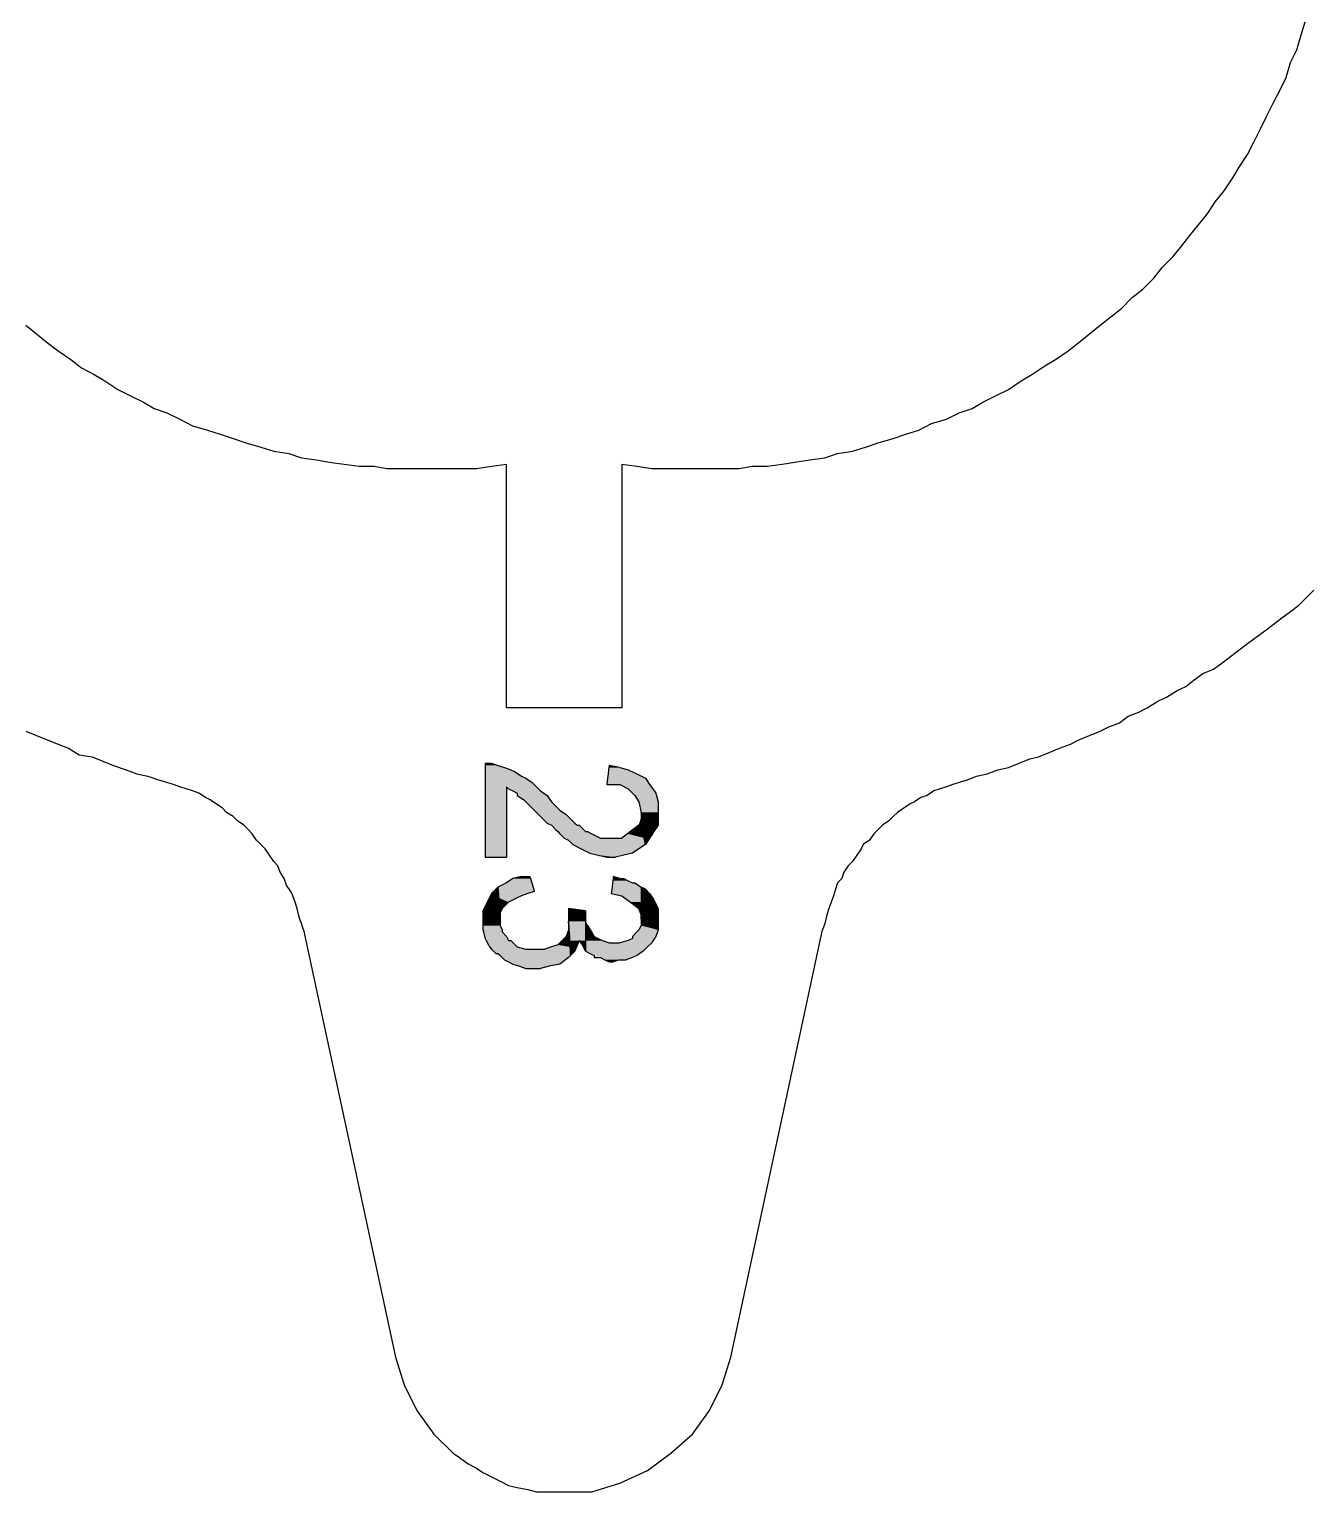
# Model space of a CAD drawing. Extents: x -1063 to 1100, y -467 to 441.
# Drawn here: x -145.1 to -45.4, y -314 to -199.9 of the extents above; entities that cross this region are included whole.
import ezdxf

# ---------------------------------------------------------------- set-up
doc = ezdxf.new("R2010")
doc.units = 0
doc.layers.add('H', color=7, linetype='CONTINUOUS')
doc.layers.add('P', color=250, linetype='CONTINUOUS')

# ---------------------------------------------------------------- blocks, each defined once
blk = doc.blocks.new('*U81')
at = {"layer": 'H', "color": 0, "linetype": 'CONTINUOUS'}
for p, q in [((-109.5, -257.17), (-109, -257.17)), ((-109.5, -257.17), (-109.5, -257.33)), ((-109.5, -257.33), (-109.5, -257.5)), ((-109.5, -257.5), (-109.5, -257.67)), ((-109.5, -257.67), (-109.5, -257.83)), ((-109.5, -257.83), (-109.5, -258.17)), ((-109, -257.17), (-108.5, -257.33)), ((-108.5, -257.33), (-108, -257.5)), ((-108, -257.5), (-107.5, -257.67)), ((-107.5, -257.67), (-107.17, -257.83)), ((-107.17, -257.83), (-106.67, -258.17)), ((-109.5, -258.17), (-109.5, -258.33)), ((-109.5, -258.33), (-109.5, -258.67)), ((-109.5, -258.67), (-109.5, -259)), ((-109.5, -259), (-109.5, -259.17)), ((-107.83, -259), (-107.83, -259.17)), ((-107.83, -259), (-107.67, -259.17)), ((-106.67, -258.17), (-106.33, -258.33)), ((-106.33, -258.33), (-105.83, -258.67)), ((-105.83, -258.67), (-105.5, -259)), ((-105.5, -259), (-105.33, -259.17)), ((-109.5, -259.17), (-109.5, -259.33)), ((-109.5, -259.33), (-109.5, -259.5)), ((-109.5, -259.5), (-109.5, -259.67)), ((-109.5, -259.67), (-109.5, -260)), ((-109.5, -260), (-109.5, -260.17)), ((-107.83, -259.17), (-107.83, -259.33)), ((-107.83, -259.33), (-107.83, -259.5)), ((-107.83, -259.5), (-107.83, -259.67)), ((-107.83, -259.67), (-107.83, -260)), ((-107.83, -260), (-107.83, -260.17)), ((-107.67, -259.17), (-107.33, -259.33)), ((-107.33, -259.33), (-107, -259.5)), ((-107, -259.5), (-107, -259.67)), ((-107, -259.67), (-106.5, -260)), ((-106.5, -260), (-106.33, -260.17)), ((-105.33, -259.17), (-105.17, -259.33)), ((-105.17, -259.33), (-104.92, -259.5)), ((-104.92, -259.5), (-104.67, -259.67)), ((-104.67, -259.67), (-104.44, -260)), ((-104.44, -260), (-104.33, -260.17)), ((-109.5, -260.17), (-109.5, -260.5)), ((-109.5, -260.5), (-109.5, -260.83)), ((-109.5, -260.83), (-109.5, -261)), ((-109.5, -261), (-109.5, -261.17)), ((-109.5, -261.17), (-109.5, -261.5)), ((-107.83, -260.17), (-107.83, -260.5)), ((-107.83, -260.5), (-107.83, -260.83)), ((-107.83, -260.83), (-107.83, -261)), ((-107.83, -261), (-107.83, -261.17)), ((-107.83, -261.17), (-107.83, -261.5)), ((-106.33, -260.17), (-106, -260.5)), ((-106, -260.5), (-105.67, -260.83)), ((-105.67, -260.83), (-105.5, -261)), ((-105.5, -261), (-105.33, -261.17)), ((-105.33, -261.17), (-105, -261.5)), ((-104.33, -260.17), (-104, -260.5)), ((-104, -260.5), (-103.67, -260.83)), ((-103.67, -260.83), (-103.42, -261)), ((-103.42, -261), (-103.17, -261.17)), ((-103.17, -261.17), (-102.83, -261.5)), ((-97.33, -261), (-97.33, -261.17)), ((-97.31, -261.17), (-97.33, -261)), ((-97.33, -261.17), (-97.33, -261.5)), ((-97.31, -261.17), (-97.27, -261.5)), ((-109.5, -261.5), (-109.5, -261.83)), ((-109.5, -261.83), (-109.5, -262)), ((-109.5, -262), (-109.5, -262.33)), ((-109.5, -262.33), (-109.5, -262.5)), ((-107.83, -261.5), (-107.83, -261.83)), ((-107.83, -261.83), (-107.83, -262)), ((-107.83, -262), (-107.83, -262.33)), ((-107.83, -262.33), (-107.83, -262.5)), ((-105, -261.5), (-104.67, -261.83)), ((-104.67, -261.83), (-104.33, -262)), ((-104.33, -262), (-104, -262.33)), ((-104, -262.33), (-103.83, -262.5)), ((-102.83, -261.5), (-102.5, -261.83)), ((-102.5, -261.83), (-102.33, -262)), ((-102.33, -262), (-102.17, -262)), ((-102.17, -262), (-101.83, -262.33)), ((-101.83, -262.33), (-101.67, -262.5)), ((-97.94, -262.33), (-98.17, -262.5)), ((-97.5, -262), (-97.94, -262.33)), ((-97.44, -261.83), (-97.5, -262)), ((-97.33, -261.5), (-97.44, -261.83)), ((-97.27, -261.5), (-97.22, -261.83)), ((-97.22, -261.83), (-97.2, -262)), ((-97.2, -262), (-97.16, -262.33)), ((-97.16, -262.33), (-97.13, -262.5)), ((-109.5, -262.5), (-109.5, -262.67)), ((-109.5, -262.67), (-109.5, -263)), ((-109.5, -263), (-109.5, -263.17)), ((-109.5, -263.17), (-109.5, -263.5)), ((-109.5, -263.5), (-109.5, -263.83)), ((-107.83, -262.5), (-107.83, -262.67)), ((-107.83, -262.67), (-107.83, -263)), ((-107.83, -263), (-107.83, -263.17)), ((-107.83, -263.17), (-107.83, -263.5)), ((-107.83, -263.5), (-107.83, -263.83)), ((-103.83, -262.5), (-103.67, -262.67)), ((-103.67, -262.67), (-103.33, -263)), ((-103.33, -263), (-103, -263.17)), ((-103, -263.17), (-102.67, -263.5)), ((-102.67, -263.5), (-102, -263.83)), ((-101.67, -262.5), (-101.5, -262.5)), ((-101.5, -262.5), (-101.17, -262.67)), ((-101.17, -262.67), (-100.5, -263)), ((-100.5, -263), (-100.17, -263)), ((-100.17, -263), (-99.83, -263)), ((-99.83, -263), (-99.33, -263)), ((-99.33, -263), (-98.83, -263)), ((-98.39, -262.67), (-98.83, -263)), ((-98.17, -262.5), (-98.39, -262.67)), ((-97, -263.5), (-97.5, -263.83)), ((-97.13, -262.5), (-97.11, -262.67)), ((-97.11, -262.67), (-97.07, -263)), ((-97.07, -263), (-97.04, -263.17)), ((-97.04, -263.17), (-97, -263.5)), ((-109.5, -263.83), (-109.5, -264.17)), ((-109.5, -264.17), (-109.5, -264.33)), ((-109.5, -264.33), (-109.5, -264.5)), ((-109.5, -264.5), (-107.83, -264.5)), ((-107.83, -263.83), (-107.83, -264.17)), ((-107.83, -264.17), (-107.83, -264.33)), ((-107.83, -264.33), (-107.83, -264.5)), ((-102, -263.83), (-101.33, -264.17)), ((-101.33, -264.17), (-100.67, -264.33)), ((-100.67, -264.33), (-100, -264.5)), ((-100, -264.5), (-99.33, -264.5)), ((-98.67, -264.33), (-99.33, -264.5)), ((-98, -264.17), (-98.67, -264.33)), ((-97.5, -263.83), (-98, -264.17))]:
    blk.add_line(p, q, dxfattribs=at)
for points in [[(-109.5, -257.17), (-109.5, -257.17), (-109, -257.17)], [(-109.5, -257.17), (-109.5, -257.33), (-108.5, -257.33)], [(-109.5, -257.33), (-109.5, -257.5), (-108, -257.5)], [(-109.5, -257.5), (-109.5, -257.67), (-107.5, -257.67)], [(-109.5, -257.67), (-109.5, -257.83), (-107.17, -257.83)], [(-109.5, -257.83), (-109.5, -258.17), (-106.67, -258.17)], [(-109.5, -258.17), (-109.5, -258.33), (-106.33, -258.33)], [(-109.5, -258.33), (-109.5, -258.67), (-105.83, -258.67)], [(-109.5, -258.67), (-109.5, -259), (-105.5, -259)], [(-109.5, -259), (-109.5, -259.17), (-107.83, -259.17)], [(-107.83, -259), (-107.67, -259.17), (-105.33, -259.17)], [(-109.5, -259.17), (-109.5, -259.33), (-107.83, -259.33)], [(-109.5, -259.33), (-109.5, -259.5), (-107.83, -259.5)], [(-109.5, -259.5), (-109.5, -259.67), (-107.83, -259.67)], [(-109.5, -259.67), (-109.5, -260), (-107.83, -260)], [(-109.5, -260), (-109.5, -260.17), (-107.83, -260.17)], [(-107.67, -259.17), (-107.33, -259.33), (-105.17, -259.33)], [(-107.33, -259.33), (-107, -259.5), (-104.92, -259.5)], [(-107, -259.5), (-107, -259.67), (-104.67, -259.67)], [(-107, -259.67), (-106.5, -260), (-104.44, -260)], [(-106.5, -260), (-106.33, -260.17), (-104.33, -260.17)], [(-109.5, -260.17), (-109.5, -260.5), (-107.83, -260.5)], [(-109.5, -260.5), (-109.5, -260.83), (-107.83, -260.83)], [(-109.5, -260.83), (-109.5, -261), (-107.83, -261)], [(-109.5, -261), (-109.5, -261.17), (-107.83, -261.17)], [(-109.5, -261.17), (-109.5, -261.5), (-107.83, -261.5)], [(-106.33, -260.17), (-106, -260.5), (-104, -260.5)], [(-106, -260.5), (-105.67, -260.83), (-103.67, -260.83)], [(-105.67, -260.83), (-105.5, -261), (-103.42, -261)], [(-105.5, -261), (-105.33, -261.17), (-103.17, -261.17)], [(-105.33, -261.17), (-105, -261.5), (-102.83, -261.5)], [(-97.33, -261), (-97.33, -261.17), (-97.31, -261.17)], [(-97.33, -261.17), (-97.33, -261.5), (-97.27, -261.5)], [(-109.5, -261.5), (-109.5, -261.83), (-107.83, -261.83)], [(-109.5, -261.83), (-109.5, -262), (-107.83, -262)], [(-109.5, -262), (-109.5, -262.33), (-107.83, -262.33)], [(-109.5, -262.33), (-109.5, -262.5), (-107.83, -262.5)], [(-105, -261.5), (-104.67, -261.83), (-102.5, -261.83)], [(-104.67, -261.83), (-104.33, -262), (-102.33, -262)], [(-104.33, -262), (-104, -262.33), (-101.83, -262.33)], [(-104, -262.33), (-103.83, -262.5), (-101.67, -262.5)], [(-102.33, -262), (-102.33, -262), (-102.17, -262)], [(-97.94, -262.33), (-98.17, -262.5), (-97.13, -262.5)], [(-97.5, -262), (-97.94, -262.33), (-97.16, -262.33)], [(-97.44, -261.83), (-97.5, -262), (-97.2, -262)], [(-97.33, -261.5), (-97.44, -261.83), (-97.22, -261.83)], [(-109.5, -262.5), (-109.5, -262.67), (-107.83, -262.67)], [(-109.5, -262.67), (-109.5, -263), (-107.83, -263)], [(-109.5, -263), (-109.5, -263.17), (-107.83, -263.17)], [(-109.5, -263.17), (-109.5, -263.5), (-107.83, -263.5)], [(-109.5, -263.5), (-109.5, -263.83), (-107.83, -263.83)], [(-103.83, -262.5), (-103.67, -262.67), (-101.17, -262.67)], [(-103.67, -262.67), (-103.33, -263), (-100.5, -263)], [(-103.33, -263), (-103, -263.17), (-97.04, -263.17)], [(-103, -263.17), (-102.67, -263.5), (-97, -263.5)], [(-102.67, -263.5), (-102, -263.83), (-97.5, -263.83)], [(-101.67, -262.5), (-101.67, -262.5), (-101.5, -262.5)], [(-100.5, -263), (-100.5, -263), (-100.17, -263)], [(-100.17, -263), (-100.17, -263), (-99.83, -263)], [(-99.83, -263), (-99.83, -263), (-99.33, -263)], [(-99.33, -263), (-99.33, -263), (-98.83, -263)], [(-98.39, -262.67), (-98.83, -263), (-97.07, -263)], [(-98.17, -262.5), (-98.39, -262.67), (-97.11, -262.67)], [(-109.5, -263.83), (-109.5, -264.17), (-107.83, -264.17)], [(-109.5, -264.17), (-109.5, -264.33), (-107.83, -264.33)], [(-109.5, -264.33), (-109.5, -264.5), (-107.83, -264.5)], [(-109.5, -264.5), (-109.5, -264.5), (-107.83, -264.5)], [(-102, -263.83), (-101.33, -264.17), (-98, -264.17)], [(-101.33, -264.17), (-100.67, -264.33), (-98.67, -264.33)], [(-100.67, -264.33), (-100, -264.5), (-99.33, -264.5)], [(-100, -264.5), (-100, -264.5), (-99.33, -264.5)]]:
    blk.add_solid(points, dxfattribs=at)
at = {"layer": 'H', "color": 0, "linetype": 'CONTINUOUS', "extrusion": (0, 0, -1)}
for points in [[(109.5, -257.17), (109, -257.17), (108.5, -257.33)], [(109.5, -257.33), (108.5, -257.33), (108, -257.5)], [(109.5, -257.5), (108, -257.5), (107.5, -257.67)], [(109.5, -257.67), (107.5, -257.67), (107.17, -257.83)], [(109.5, -257.83), (107.17, -257.83), (106.67, -258.17)], [(109.5, -258.17), (106.67, -258.17), (106.33, -258.33)], [(109.5, -258.33), (106.33, -258.33), (105.83, -258.67)], [(109.5, -258.67), (105.83, -258.67), (105.5, -259)], [(109.5, -259), (107.83, -259), (107.83, -259.17)], [(107.83, -259), (105.5, -259), (105.33, -259.17)], [(109.5, -259.17), (107.83, -259.17), (107.83, -259.33)], [(109.5, -259.33), (107.83, -259.33), (107.83, -259.5)], [(109.5, -259.5), (107.83, -259.5), (107.83, -259.67)], [(109.5, -259.67), (107.83, -259.67), (107.83, -260)], [(109.5, -260), (107.83, -260), (107.83, -260.17)], [(107.67, -259.17), (105.33, -259.17), (105.17, -259.33)], [(107.33, -259.33), (105.17, -259.33), (104.92, -259.5)], [(107, -259.5), (104.92, -259.5), (104.67, -259.67)], [(107, -259.67), (104.67, -259.67), (104.44, -260)], [(106.5, -260), (104.44, -260), (104.33, -260.17)], [(109.5, -260.17), (107.83, -260.17), (107.83, -260.5)], [(109.5, -260.5), (107.83, -260.5), (107.83, -260.83)], [(109.5, -260.83), (107.83, -260.83), (107.83, -261)], [(109.5, -261), (107.83, -261), (107.83, -261.17)], [(109.5, -261.17), (107.83, -261.17), (107.83, -261.5)], [(106.33, -260.17), (104.33, -260.17), (104, -260.5)], [(106, -260.5), (104, -260.5), (103.67, -260.83)], [(105.67, -260.83), (103.67, -260.83), (103.42, -261)], [(105.5, -261), (103.42, -261), (103.17, -261.17)], [(105.33, -261.17), (103.17, -261.17), (102.83, -261.5)], [(97.33, -261.17), (97.31, -261.17), (97.27, -261.5)], [(109.5, -261.5), (107.83, -261.5), (107.83, -261.83)], [(109.5, -261.83), (107.83, -261.83), (107.83, -262)], [(109.5, -262), (107.83, -262), (107.83, -262.33)], [(109.5, -262.33), (107.83, -262.33), (107.83, -262.5)], [(105, -261.5), (102.83, -261.5), (102.5, -261.83)], [(104.67, -261.83), (102.5, -261.83), (102.33, -262)], [(104.33, -262), (102.17, -262), (101.83, -262.33)], [(104, -262.33), (101.83, -262.33), (101.67, -262.5)], [(97.94, -262.33), (97.16, -262.33), (97.13, -262.5)], [(97.5, -262), (97.2, -262), (97.16, -262.33)], [(97.44, -261.83), (97.22, -261.83), (97.2, -262)], [(97.33, -261.5), (97.27, -261.5), (97.22, -261.83)], [(109.5, -262.5), (107.83, -262.5), (107.83, -262.67)], [(109.5, -262.67), (107.83, -262.67), (107.83, -263)], [(109.5, -263), (107.83, -263), (107.83, -263.17)], [(109.5, -263.17), (107.83, -263.17), (107.83, -263.5)], [(109.5, -263.5), (107.83, -263.5), (107.83, -263.83)], [(103.83, -262.5), (101.5, -262.5), (101.17, -262.67)], [(103.67, -262.67), (101.17, -262.67), (100.5, -263)], [(103.33, -263), (97.07, -263), (97.04, -263.17)], [(103, -263.17), (97.04, -263.17), (97, -263.5)], [(102.67, -263.5), (97, -263.5), (97.5, -263.83)], [(98.39, -262.67), (97.11, -262.67), (97.07, -263)], [(98.17, -262.5), (97.13, -262.5), (97.11, -262.67)], [(109.5, -263.83), (107.83, -263.83), (107.83, -264.17)], [(109.5, -264.17), (107.83, -264.17), (107.83, -264.33)], [(109.5, -264.33), (107.83, -264.33), (107.83, -264.5)], [(102, -263.83), (97.5, -263.83), (98, -264.17)], [(101.33, -264.17), (98, -264.17), (98.67, -264.33)], [(100.67, -264.33), (98.67, -264.33), (99.33, -264.5)]]:
    blk.add_solid(points, dxfattribs=at)
blk = doc.blocks.new('*U82')
at = {"layer": 'H', "color": 0, "linetype": 'CONTINUOUS'}
for p, q in [((-99.87, -257.67), (-99.91, -258)), ((-99.85, -257.5), (-99.87, -257.67)), ((-99.83, -257.33), (-99.85, -257.5)), ((-99, -257.5), (-99.83, -257.33)), ((-99, -257.5), (-98.33, -257.67)), ((-98.33, -257.67), (-97.67, -258)), ((-99.94, -258.33), (-100, -258.83)), ((-100, -258.83), (-99.5, -258.83)), ((-99.91, -258), (-99.94, -258.33)), ((-99.5, -258.83), (-99, -258.83)), ((-99, -258.83), (-98.33, -259.17)), ((-97.67, -258), (-97, -258.33)), ((-97, -258.33), (-96.67, -258.83)), ((-96.67, -258.83), (-96.42, -259.17)), ((-98.33, -259.17), (-98, -259.5)), ((-98, -259.5), (-97.83, -259.67)), ((-97.83, -259.67), (-97.5, -260.17)), ((-96.42, -259.17), (-96.17, -259.5)), ((-96.17, -259.5), (-96.12, -259.67)), ((-96.12, -259.67), (-96, -260.17)), ((-97.5, -260.17), (-97.33, -261)), ((-97.33, -261), (-97.25, -261.33)), ((-96, -260.17), (-96, -261)), ((-96, -261), (-96, -261.33)), ((-97.25, -261.33), (-97.17, -261.67)), ((-97.17, -261.67), (-97.17, -262)), ((-97.17, -262), (-97.17, -262.5)), ((-96, -262), (-96.33, -262.5)), ((-96, -261.33), (-96, -261.67)), ((-96, -261.67), (-96, -262)), ((-97.17, -262.5), (-97.17, -262.67)), ((-97.17, -262.67), (-97.1, -263)), ((-97, -263.5), (-97.1, -263)), ((-96.67, -263), (-97, -263.5)), ((-96.44, -262.67), (-96.67, -263)), ((-96.33, -262.5), (-96.44, -262.67))]:
    blk.add_line(p, q, dxfattribs=at)
for points in [[(-99.87, -257.67), (-99.91, -258), (-97.67, -258)], [(-99.85, -257.5), (-99.87, -257.67), (-98.33, -257.67)], [(-99.83, -257.33), (-99.85, -257.5), (-99, -257.5)], [(-99.94, -258.33), (-100, -258.83), (-96.67, -258.83)], [(-100, -258.83), (-100, -258.83), (-99.5, -258.83)], [(-99.91, -258), (-99.94, -258.33), (-97, -258.33)], [(-99.5, -258.83), (-99.5, -258.83), (-99, -258.83)], [(-99, -258.83), (-98.33, -259.17), (-96.42, -259.17)], [(-98.33, -259.17), (-98, -259.5), (-96.17, -259.5)], [(-98, -259.5), (-97.83, -259.67), (-96.12, -259.67)], [(-97.83, -259.67), (-97.5, -260.17), (-96, -260.17)], [(-97.5, -260.17), (-97.33, -261), (-96, -261)], [(-97.33, -261), (-97.25, -261.33), (-96, -261.33)], [(-97.25, -261.33), (-97.17, -261.67), (-96, -261.67)], [(-97.17, -261.67), (-97.17, -262), (-96, -262)], [(-97.17, -262), (-97.17, -262.5), (-96.33, -262.5)], [(-97.17, -262.5), (-97.17, -262.67), (-96.44, -262.67)], [(-97.17, -262.67), (-97.1, -263), (-96.67, -263)]]:
    blk.add_solid(points, dxfattribs=at)
at = {"layer": 'H', "color": 0, "linetype": 'CONTINUOUS', "extrusion": (0, 0, -1)}
for points in [[(99.87, -257.67), (98.33, -257.67), (97.67, -258)], [(99.85, -257.5), (99, -257.5), (98.33, -257.67)], [(99.94, -258.33), (97, -258.33), (96.67, -258.83)], [(99.91, -258), (97.67, -258), (97, -258.33)], [(99, -258.83), (96.67, -258.83), (96.42, -259.17)], [(98.33, -259.17), (96.42, -259.17), (96.17, -259.5)], [(98, -259.5), (96.17, -259.5), (96.12, -259.67)], [(97.83, -259.67), (96.12, -259.67), (96, -260.17)], [(97.5, -260.17), (96, -260.17), (96, -261)], [(97.33, -261), (96, -261), (96, -261.33)], [(97.25, -261.33), (96, -261.33), (96, -261.67)], [(97.17, -261.67), (96, -261.67), (96, -262)], [(97.17, -262), (96, -262), (96.33, -262.5)], [(97.17, -262.5), (96.33, -262.5), (96.44, -262.67)], [(97.17, -262.67), (96.44, -262.67), (96.67, -263)], [(97.1, -263), (96.67, -263), (97, -263.5)]]:
    blk.add_solid(points, dxfattribs=at)
blk = doc.blocks.new('*U83')
at = {"layer": 'H', "color": 0, "linetype": 'CONTINUOUS'}
for p, q in [((-107.83, -266.5), (-108.5, -266.83)), ((-108.5, -266.83), (-108.48, -267.17)), ((-107.33, -266.17), (-107.83, -266.5)), ((-106.67, -266), (-107.33, -266.17)), ((-106.67, -266), (-106, -266)), ((-106, -266), (-105.95, -266.17)), ((-105.95, -266.17), (-105.86, -266.5)), ((-105.86, -266.5), (-105.76, -266.83)), ((-105.76, -266.83), (-105.67, -267.17)), ((-108.48, -267.17), (-108.47, -267.33)), ((-108.47, -267.33), (-108.46, -267.5)), ((-108.46, -267.5), (-108.44, -267.67)), ((-108.44, -267.67), (-108.42, -268)), ((-108.42, -268), (-108.39, -268.5)), ((-107.67, -268), (-108.17, -268.5)), ((-107, -267.67), (-107.67, -268)), ((-106.67, -267.5), (-107, -267.67)), ((-106.17, -267.33), (-106.67, -267.5)), ((-105.67, -267.17), (-106.17, -267.33)), ((-108.39, -268.5), (-108.37, -268.83)), ((-108.33, -269.33), (-108.37, -268.83)), ((-108.17, -268.5), (-108.33, -268.83)), ((-108.33, -268.83), (-108.33, -269.33))]:
    blk.add_line(p, q, dxfattribs=at)
for points in [[(-107.83, -266.5), (-108.5, -266.83), (-105.76, -266.83)], [(-108.5, -266.83), (-108.48, -267.17), (-105.67, -267.17)], [(-107.33, -266.17), (-107.83, -266.5), (-105.86, -266.5)], [(-106.67, -266), (-107.33, -266.17), (-105.95, -266.17)], [(-106.67, -266), (-106.67, -266), (-106, -266)], [(-108.48, -267.17), (-108.47, -267.33), (-106.17, -267.33)], [(-108.47, -267.33), (-108.46, -267.5), (-106.67, -267.5)], [(-108.46, -267.5), (-108.44, -267.67), (-107, -267.67)], [(-108.44, -267.67), (-108.42, -268), (-107.67, -268)], [(-108.42, -268), (-108.39, -268.5), (-108.17, -268.5)], [(-108.39, -268.5), (-108.37, -268.83), (-108.33, -268.83)]]:
    blk.add_solid(points, dxfattribs=at)
at = {"layer": 'H', "color": 0, "linetype": 'CONTINUOUS', "extrusion": (0, 0, -1)}
for points in [[(108.5, -266.83), (105.76, -266.83), (105.67, -267.17)], [(107.83, -266.5), (105.86, -266.5), (105.76, -266.83)], [(107.33, -266.17), (105.95, -266.17), (105.86, -266.5)], [(106.67, -266), (106, -266), (105.95, -266.17)], [(108.48, -267.17), (105.67, -267.17), (106.17, -267.33)], [(108.47, -267.33), (106.17, -267.33), (106.67, -267.5)], [(108.46, -267.5), (106.67, -267.5), (107, -267.67)], [(108.44, -267.67), (107, -267.67), (107.67, -268)], [(108.42, -268), (107.67, -268), (108.17, -268.5)], [(108.39, -268.5), (108.17, -268.5), (108.33, -268.83)], [(108.37, -268.83), (108.33, -268.83), (108.33, -269.33)]]:
    blk.add_solid(points, dxfattribs=at)
blk = doc.blocks.new('*U84')
at = {"layer": 'H', "color": 0, "linetype": 'CONTINUOUS'}
for p, q in [((-108.5, -266.83), (-109, -267.33)), ((-108.47, -267.33), (-108.5, -266.83)), ((-109.33, -268), (-109.67, -268.67)), ((-109, -267.33), (-109.33, -268)), ((-108.47, -267.33), (-108.42, -268)), ((-108.42, -268), (-108.38, -268.67)), ((-109.67, -268.67), (-109.67, -269.33)), ((-108.38, -268.67), (-108.33, -269.33)), ((-109.67, -269.33), (-109.67, -269.5)), ((-109.67, -269.5), (-109.67, -269.83)), ((-109.67, -269.83), (-109.67, -270.17)), ((-109.67, -270.17), (-109.62, -270.33)), ((-109.62, -270.33), (-109.54, -270.67)), ((-108.33, -269.33), (-108.33, -269.5)), ((-108.33, -269.5), (-108.33, -269.83)), ((-108.33, -269.83), (-108.17, -270.17)), ((-108.17, -270.17), (-108.17, -270.33)), ((-108.17, -270.33), (-107.83, -270.67)), ((-103.06, -270.33), (-103.17, -270.67)), ((-103, -270.17), (-103.06, -270.33)), ((-103, -269.5), (-103, -269.83)), ((-102.98, -269.83), (-103, -269.5)), ((-103, -269.83), (-103, -270.17)), ((-102.98, -269.83), (-102.96, -270.17)), ((-102.96, -270.17), (-102.95, -270.33)), ((-102.95, -270.33), (-102.93, -270.67)), ((-109.54, -270.67), (-109.5, -270.83)), ((-109.5, -270.83), (-109.42, -271)), ((-109.42, -271), (-109.25, -271.33)), ((-109.25, -271.33), (-109.17, -271.5)), ((-109.17, -271.5), (-109, -271.67)), ((-107.83, -270.67), (-107.75, -270.83)), ((-107.75, -270.83), (-107.67, -271)), ((-107.67, -271), (-107.5, -271)), ((-107.5, -271), (-107.17, -271.33)), ((-107.17, -271.33), (-107, -271.5)), ((-107, -271.5), (-106.33, -271.67)), ((-104.33, -271.5), (-104.83, -271.67)), ((-103.83, -271.33), (-104.33, -271.5)), ((-103.5, -271), (-103.83, -271.33)), ((-103.33, -270.83), (-103.5, -271)), ((-103.17, -270.67), (-103.33, -270.83)), ((-102.93, -270.67), (-102.92, -270.83)), ((-102.92, -270.83), (-102.91, -271)), ((-102.91, -271), (-102.89, -271.33)), ((-102.89, -271.33), (-102.88, -271.5)), ((-102.88, -271.5), (-102.86, -271.67)), ((-109, -271.67), (-108.67, -272)), ((-108.67, -272), (-108.5, -272)), ((-108.5, -272), (-108.33, -272.17)), ((-108.33, -272.17), (-108.17, -272.33)), ((-108.17, -272.33), (-108, -272.5)), ((-108, -272.5), (-107.67, -272.67)), ((-107.67, -272.67), (-107.33, -272.83)), ((-106.33, -271.67), (-106, -271.67)), ((-106, -271.67), (-105.33, -271.67)), ((-105.33, -271.67), (-104.83, -271.67)), ((-103.44, -272.67), (-103.67, -272.83)), ((-103.22, -272.5), (-103.44, -272.67)), ((-103, -272.33), (-103.22, -272.5)), ((-102.83, -272.17), (-103, -272.33)), ((-102.86, -271.67), (-102.84, -272)), ((-102.84, -272), (-102.83, -272.17)), ((-107.33, -272.83), (-106.83, -273)), ((-106.83, -273), (-106.33, -273.17)), ((-106.33, -273.17), (-106, -273.17)), ((-106, -273.17), (-105.17, -273.17)), ((-104.5, -273), (-105.17, -273.17)), ((-103.67, -272.83), (-104.5, -273))]:
    blk.add_line(p, q, dxfattribs=at)
for points in [[(-108.5, -266.83), (-109, -267.33), (-108.47, -267.33)], [(-109.33, -268), (-109.67, -268.67), (-108.38, -268.67)], [(-109, -267.33), (-109.33, -268), (-108.42, -268)], [(-109.67, -268.67), (-109.67, -269.33), (-108.33, -269.33)], [(-109.67, -269.33), (-109.67, -269.5), (-108.33, -269.5)], [(-109.67, -269.5), (-109.67, -269.83), (-108.33, -269.83)], [(-109.67, -269.83), (-109.67, -270.17), (-108.17, -270.17)], [(-109.67, -270.17), (-109.62, -270.33), (-108.17, -270.33)], [(-109.62, -270.33), (-109.54, -270.67), (-107.83, -270.67)], [(-103.06, -270.33), (-103.17, -270.67), (-102.93, -270.67)], [(-103, -270.17), (-103.06, -270.33), (-102.95, -270.33)], [(-103, -269.5), (-103, -269.83), (-102.98, -269.83)], [(-103, -269.83), (-103, -270.17), (-102.96, -270.17)], [(-109.54, -270.67), (-109.5, -270.83), (-107.75, -270.83)], [(-109.5, -270.83), (-109.42, -271), (-107.67, -271)], [(-109.42, -271), (-109.25, -271.33), (-107.17, -271.33)], [(-109.25, -271.33), (-109.17, -271.5), (-107, -271.5)], [(-109.17, -271.5), (-109, -271.67), (-106.33, -271.67)], [(-107.67, -271), (-107.67, -271), (-107.5, -271)], [(-104.33, -271.5), (-104.83, -271.67), (-102.86, -271.67)], [(-103.83, -271.33), (-104.33, -271.5), (-102.88, -271.5)], [(-103.5, -271), (-103.83, -271.33), (-102.89, -271.33)], [(-103.33, -270.83), (-103.5, -271), (-102.91, -271)], [(-103.17, -270.67), (-103.33, -270.83), (-102.92, -270.83)], [(-109, -271.67), (-108.67, -272), (-102.84, -272)], [(-108.67, -272), (-108.67, -272), (-108.5, -272)], [(-108.5, -272), (-108.33, -272.17), (-102.83, -272.17)], [(-108.33, -272.17), (-108.17, -272.33), (-103, -272.33)], [(-108.17, -272.33), (-108, -272.5), (-103.22, -272.5)], [(-108, -272.5), (-107.67, -272.67), (-103.44, -272.67)], [(-107.67, -272.67), (-107.33, -272.83), (-103.67, -272.83)], [(-106.33, -271.67), (-106.33, -271.67), (-106, -271.67)], [(-106, -271.67), (-106, -271.67), (-105.33, -271.67)], [(-105.33, -271.67), (-105.33, -271.67), (-104.83, -271.67)], [(-107.33, -272.83), (-106.83, -273), (-104.5, -273)], [(-106.83, -273), (-106.33, -273.17), (-105.17, -273.17)], [(-106.33, -273.17), (-106.33, -273.17), (-106, -273.17)], [(-106, -273.17), (-106, -273.17), (-105.17, -273.17)]]:
    blk.add_solid(points, dxfattribs=at)
at = {"layer": 'H', "color": 0, "linetype": 'CONTINUOUS', "extrusion": (0, 0, -1)}
for points in [[(109.33, -268), (108.42, -268), (108.38, -268.67)], [(109, -267.33), (108.47, -267.33), (108.42, -268)], [(109.67, -268.67), (108.38, -268.67), (108.33, -269.33)], [(109.67, -269.33), (108.33, -269.33), (108.33, -269.5)], [(109.67, -269.5), (108.33, -269.5), (108.33, -269.83)], [(109.67, -269.83), (108.33, -269.83), (108.17, -270.17)], [(109.67, -270.17), (108.17, -270.17), (108.17, -270.33)], [(109.62, -270.33), (108.17, -270.33), (107.83, -270.67)], [(103.06, -270.33), (102.95, -270.33), (102.93, -270.67)], [(103, -269.83), (102.98, -269.83), (102.96, -270.17)], [(103, -270.17), (102.96, -270.17), (102.95, -270.33)], [(109.54, -270.67), (107.83, -270.67), (107.75, -270.83)], [(109.5, -270.83), (107.75, -270.83), (107.67, -271)], [(109.42, -271), (107.5, -271), (107.17, -271.33)], [(109.25, -271.33), (107.17, -271.33), (107, -271.5)], [(109.17, -271.5), (107, -271.5), (106.33, -271.67)], [(104.33, -271.5), (102.88, -271.5), (102.86, -271.67)], [(103.83, -271.33), (102.89, -271.33), (102.88, -271.5)], [(103.5, -271), (102.91, -271), (102.89, -271.33)], [(103.33, -270.83), (102.92, -270.83), (102.91, -271)], [(103.17, -270.67), (102.93, -270.67), (102.92, -270.83)], [(109, -271.67), (102.86, -271.67), (102.84, -272)], [(108.5, -272), (102.84, -272), (102.83, -272.17)], [(108.33, -272.17), (102.83, -272.17), (103, -272.33)], [(108.17, -272.33), (103, -272.33), (103.22, -272.5)], [(108, -272.5), (103.22, -272.5), (103.44, -272.67)], [(107.67, -272.67), (103.44, -272.67), (103.67, -272.83)], [(107.33, -272.83), (103.67, -272.83), (104.5, -273)], [(106.83, -273), (104.5, -273), (105.17, -273.17)]]:
    blk.add_solid(points, dxfattribs=at)
blk = doc.blocks.new('*U85')
at = {"layer": 'H', "color": 0, "linetype": 'CONTINUOUS'}
for p, q in [((-103, -268.5), (-103, -268.67)), ((-101.67, -268.67), (-103, -268.5)), ((-103, -268.67), (-103, -268.83)), ((-103, -268.83), (-103, -269)), ((-103, -269), (-103, -269.17)), ((-103, -269.17), (-103, -269.5)), ((-101.67, -268.67), (-101.67, -268.83)), ((-101.67, -268.83), (-101.67, -269)), ((-101.67, -269), (-101.67, -269.17)), ((-101.67, -269.17), (-101.67, -269.5)), ((-103, -269.5), (-102.91, -271)), ((-101.67, -269.5), (-101.67, -271)), ((-102.91, -271), (-102.88, -271.5)), ((-102.88, -271.5), (-102.85, -271.83)), ((-102.37, -271.5), (-102.5, -271.83)), ((-102.17, -271), (-102.37, -271.5)), ((-102.17, -271), (-101.83, -271.5)), ((-101.67, -271.83), (-101.83, -271.5)), ((-101.67, -271), (-101.67, -271.5)), ((-101.67, -271.5), (-101.67, -271.83)), ((-102.83, -272.17), (-102.85, -271.83)), ((-102.5, -271.83), (-102.83, -272.17))]:
    blk.add_line(p, q, dxfattribs=at)
for points in [[(-103, -268.5), (-103, -268.67), (-101.67, -268.67)], [(-103, -268.67), (-103, -268.83), (-101.67, -268.83)], [(-103, -268.83), (-103, -269), (-101.67, -269)], [(-103, -269), (-103, -269.17), (-101.67, -269.17)], [(-103, -269.17), (-103, -269.5), (-101.67, -269.5)], [(-103, -269.5), (-102.91, -271), (-101.67, -271)], [(-102.91, -271), (-102.88, -271.5), (-102.37, -271.5)], [(-102.88, -271.5), (-102.85, -271.83), (-102.5, -271.83)], [(-102.17, -271), (-101.83, -271.5), (-101.67, -271.5)]]:
    blk.add_solid(points, dxfattribs=at)
at = {"layer": 'H', "color": 0, "linetype": 'CONTINUOUS', "extrusion": (0, 0, -1)}
for points in [[(103, -268.67), (101.67, -268.67), (101.67, -268.83)], [(103, -268.83), (101.67, -268.83), (101.67, -269)], [(103, -269), (101.67, -269), (101.67, -269.17)], [(103, -269.17), (101.67, -269.17), (101.67, -269.5)], [(103, -269.5), (101.67, -269.5), (101.67, -271)], [(102.91, -271), (102.17, -271), (102.37, -271.5)], [(102.88, -271.5), (102.37, -271.5), (102.5, -271.83)], [(102.17, -271), (101.67, -271), (101.67, -271.5)], [(101.83, -271.5), (101.67, -271.5), (101.67, -271.83)], [(102.85, -271.83), (102.5, -271.83), (102.83, -272.17)]]:
    blk.add_solid(points, dxfattribs=at)
blk = doc.blocks.new('*U86')
at = {"layer": 'H', "color": 0, "linetype": 'CONTINUOUS'}
for p, q in [((-99.6, -266.83), (-99.67, -267.33)), ((-99.56, -266.5), (-99.6, -266.83)), ((-99.54, -266.33), (-99.56, -266.5)), ((-99.52, -266.17), (-99.54, -266.33)), ((-99.5, -266), (-99.52, -266.17)), ((-99, -266.17), (-99.5, -266)), ((-99, -266.17), (-98.67, -266.17)), ((-98.67, -266.17), (-98.33, -266.33)), ((-98.33, -266.33), (-98, -266.5)), ((-98, -266.5), (-97.83, -266.5)), ((-97.83, -266.5), (-97.33, -266.83)), ((-97.33, -266.83), (-97.33, -267.33)), ((-99.67, -267.33), (-98.83, -267.5)), ((-98.83, -267.5), (-98.17, -268)), ((-98.17, -268), (-97.5, -268.5)), ((-97.33, -267.33), (-97.33, -267.5)), ((-97.33, -267.5), (-97.33, -268)), ((-97.33, -268), (-97.33, -268.5)), ((-97.33, -269), (-97.5, -268.5)), ((-97.33, -268.5), (-97.33, -269)), ((-97.33, -269), (-97.33, -269.33)), ((-97.33, -269.33), (-97.33, -269))]:
    blk.add_line(p, q, dxfattribs=at)
for points in [[(-99.6, -266.83), (-99.67, -267.33), (-97.33, -267.33)], [(-99.56, -266.5), (-99.6, -266.83), (-97.33, -266.83)], [(-99.54, -266.33), (-99.56, -266.5), (-98, -266.5)], [(-99.52, -266.17), (-99.54, -266.33), (-98.33, -266.33)], [(-99.5, -266), (-99.52, -266.17), (-99, -266.17)], [(-99, -266.17), (-99, -266.17), (-98.67, -266.17)], [(-98, -266.5), (-98, -266.5), (-97.83, -266.5)], [(-99.67, -267.33), (-98.83, -267.5), (-97.33, -267.5)], [(-98.83, -267.5), (-98.17, -268), (-97.33, -268)], [(-98.17, -268), (-97.5, -268.5), (-97.33, -268.5)], [(-97.33, -269), (-97.33, -269.33), (-97.33, -269.33)]]:
    blk.add_solid(points, dxfattribs=at)
at = {"layer": 'H', "color": 0, "linetype": 'CONTINUOUS', "extrusion": (0, 0, -1)}
for points in [[(99.6, -266.83), (97.33, -266.83), (97.33, -267.33)], [(99.56, -266.5), (97.83, -266.5), (97.33, -266.83)], [(99.54, -266.33), (98.33, -266.33), (98, -266.5)], [(99.52, -266.17), (98.67, -266.17), (98.33, -266.33)], [(99.67, -267.33), (97.33, -267.33), (97.33, -267.5)], [(98.83, -267.5), (97.33, -267.5), (97.33, -268)], [(98.17, -268), (97.33, -268), (97.33, -268.5)], [(97.5, -268.5), (97.33, -268.5), (97.33, -269)]]:
    blk.add_solid(points, dxfattribs=at)
blk = doc.blocks.new('*U87')
at = {"layer": 'H', "color": 0, "linetype": 'CONTINUOUS'}
for p, q in [((-97.33, -266.83), (-97.33, -267)), ((-97, -267), (-97.33, -266.83)), ((-97.33, -267), (-97.33, -267.33)), ((-97.33, -267.33), (-97.33, -267.83)), ((-97.33, -267.83), (-97.33, -268.5)), ((-97, -267), (-96.67, -267.33)), ((-96.67, -267.33), (-96.33, -267.83)), ((-96.33, -267.83), (-96, -268.5)), ((-101.67, -269), (-101.67, -269.33)), ((-101.67, -269.33), (-101.67, -269)), ((-97.33, -268.5), (-97.33, -268.83)), ((-97.33, -268.83), (-97.33, -269)), ((-97.33, -269), (-97.33, -269.33)), ((-96, -268.5), (-96, -268.83)), ((-96, -268.83), (-96, -269)), ((-96, -269), (-96, -269.33)), ((-101.67, -269.33), (-101.67, -269.5)), ((-101.67, -269.5), (-101.67, -269.33)), ((-101.67, -269.5), (-101.67, -269.83)), ((-101.5, -269.83), (-101.67, -269.5)), ((-101.67, -269.83), (-101.67, -270.17)), ((-101.67, -270.17), (-101.67, -270.33)), ((-101.67, -270.33), (-101.67, -270.67)), ((-101.5, -269.83), (-101.3, -270.17)), ((-101.3, -270.17), (-101.2, -270.33)), ((-101.2, -270.33), (-101, -270.67)), ((-97.67, -270.33), (-98, -270.67)), ((-97.5, -270.17), (-97.67, -270.33)), ((-97.33, -269.83), (-97.5, -270.17)), ((-97.33, -269.33), (-97.33, -269.5)), ((-97.33, -269.5), (-97.33, -269.83)), ((-96.06, -270.33), (-96.17, -270.67)), ((-96, -270.17), (-96.06, -270.33)), ((-96, -269.33), (-96, -269.5)), ((-96, -269.5), (-96, -269.83)), ((-96, -269.83), (-96, -270.17)), ((-101.67, -270.67), (-101.67, -270.83)), ((-101.67, -270.83), (-101.67, -271)), ((-101.67, -271), (-101.67, -271.17)), ((-101.67, -271.17), (-101.67, -271.5)), ((-101.67, -271.5), (-101.67, -271.83)), ((-101, -270.67), (-100.67, -270.83)), ((-100.67, -270.83), (-100.33, -271)), ((-100.33, -271), (-99.83, -271.17)), ((-99.83, -271.17), (-99.33, -271.17)), ((-99.33, -271.17), (-99, -271.17)), ((-98.33, -271), (-99, -271.17)), ((-98, -270.83), (-98.33, -271)), ((-98, -270.67), (-98, -270.83)), ((-96.83, -271.5), (-97.17, -271.83)), ((-96.5, -271.17), (-96.83, -271.5)), ((-96.39, -271), (-96.5, -271.17)), ((-96.28, -270.83), (-96.39, -271)), ((-96.17, -270.67), (-96.28, -270.83)), ((-101.67, -271.83), (-101.33, -272)), ((-101.33, -272), (-101, -272.17)), ((-101, -272.17), (-101, -272.33)), ((-101, -272.33), (-100.5, -272.33)), ((-100.5, -272.33), (-100.17, -272.5)), ((-100.17, -272.5), (-99.83, -272.67)), ((-99.83, -272.67), (-99.5, -272.67)), ((-99, -272.5), (-99.5, -272.67)), ((-99, -272.5), (-98.5, -272.5)), ((-98, -272.33), (-98.5, -272.5)), ((-97.67, -272.17), (-98, -272.33)), ((-97.42, -272), (-97.67, -272.17)), ((-97.17, -271.83), (-97.42, -272))]:
    blk.add_line(p, q, dxfattribs=at)
for points in [[(-97.33, -266.83), (-97.33, -267), (-97, -267)], [(-97.33, -267), (-97.33, -267.33), (-96.67, -267.33)], [(-97.33, -267.33), (-97.33, -267.83), (-96.33, -267.83)], [(-97.33, -267.83), (-97.33, -268.5), (-96, -268.5)], [(-101.67, -269), (-101.67, -269.33), (-101.67, -269.33)], [(-97.33, -268.5), (-97.33, -268.83), (-96, -268.83)], [(-97.33, -268.83), (-97.33, -269), (-96, -269)], [(-97.33, -269), (-97.33, -269.33), (-96, -269.33)], [(-101.67, -269.33), (-101.67, -269.5), (-101.67, -269.5)], [(-101.67, -269.5), (-101.67, -269.83), (-101.5, -269.83)], [(-101.67, -269.83), (-101.67, -270.17), (-101.3, -270.17)], [(-101.67, -270.17), (-101.67, -270.33), (-101.2, -270.33)], [(-101.67, -270.33), (-101.67, -270.67), (-101, -270.67)], [(-97.67, -270.33), (-98, -270.67), (-96.17, -270.67)], [(-97.5, -270.17), (-97.67, -270.33), (-96.06, -270.33)], [(-97.33, -269.83), (-97.5, -270.17), (-96, -270.17)], [(-97.33, -269.33), (-97.33, -269.5), (-96, -269.5)], [(-97.33, -269.5), (-97.33, -269.83), (-96, -269.83)], [(-101.67, -270.67), (-101.67, -270.83), (-100.67, -270.83)], [(-101.67, -270.83), (-101.67, -271), (-100.33, -271)], [(-101.67, -271), (-101.67, -271.17), (-99.83, -271.17)], [(-101.67, -271.17), (-101.67, -271.5), (-96.83, -271.5)], [(-101.67, -271.5), (-101.67, -271.83), (-97.17, -271.83)], [(-99.83, -271.17), (-99.83, -271.17), (-99.33, -271.17)], [(-99.33, -271.17), (-99.33, -271.17), (-99, -271.17)], [(-98.33, -271), (-99, -271.17), (-96.5, -271.17)], [(-98, -270.83), (-98.33, -271), (-96.39, -271)], [(-98, -270.67), (-98, -270.83), (-96.28, -270.83)], [(-101.67, -271.83), (-101.33, -272), (-97.42, -272)], [(-101.33, -272), (-101, -272.17), (-97.67, -272.17)], [(-101, -272.17), (-101, -272.33), (-98, -272.33)], [(-101, -272.33), (-101, -272.33), (-100.5, -272.33)], [(-100.5, -272.33), (-100.17, -272.5), (-98.5, -272.5)], [(-100.17, -272.5), (-99.83, -272.67), (-99.5, -272.67)], [(-99.83, -272.67), (-99.83, -272.67), (-99.5, -272.67)], [(-99, -272.5), (-99, -272.5), (-98.5, -272.5)]]:
    blk.add_solid(points, dxfattribs=at)
at = {"layer": 'H', "color": 0, "linetype": 'CONTINUOUS', "extrusion": (0, 0, -1)}
for points in [[(97.33, -267), (97, -267), (96.67, -267.33)], [(97.33, -267.33), (96.67, -267.33), (96.33, -267.83)], [(97.33, -267.83), (96.33, -267.83), (96, -268.5)], [(97.33, -268.5), (96, -268.5), (96, -268.83)], [(97.33, -268.83), (96, -268.83), (96, -269)], [(97.33, -269), (96, -269), (96, -269.33)], [(101.67, -269.83), (101.5, -269.83), (101.3, -270.17)], [(101.67, -270.17), (101.3, -270.17), (101.2, -270.33)], [(101.67, -270.33), (101.2, -270.33), (101, -270.67)], [(97.67, -270.33), (96.06, -270.33), (96.17, -270.67)], [(97.5, -270.17), (96, -270.17), (96.06, -270.33)], [(97.33, -269.33), (96, -269.33), (96, -269.5)], [(97.33, -269.5), (96, -269.5), (96, -269.83)], [(97.33, -269.83), (96, -269.83), (96, -270.17)], [(101.67, -270.67), (101, -270.67), (100.67, -270.83)], [(101.67, -270.83), (100.67, -270.83), (100.33, -271)], [(101.67, -271), (100.33, -271), (99.83, -271.17)], [(101.67, -271.17), (96.5, -271.17), (96.83, -271.5)], [(101.67, -271.5), (96.83, -271.5), (97.17, -271.83)], [(98.33, -271), (96.39, -271), (96.5, -271.17)], [(98, -270.67), (96.17, -270.67), (96.28, -270.83)], [(98, -270.83), (96.28, -270.83), (96.39, -271)], [(101.67, -271.83), (97.17, -271.83), (97.42, -272)], [(101.33, -272), (97.42, -272), (97.67, -272.17)], [(101, -272.17), (97.67, -272.17), (98, -272.33)], [(100.5, -272.33), (98, -272.33), (98.5, -272.5)], [(100.17, -272.5), (99, -272.5), (99.5, -272.67)]]:
    blk.add_solid(points, dxfattribs=at)

msp = doc.modelspace()

# ---------------------------------------------------------------- linework, layer by layer
at = {"layer": 'P', "color": 0, "linetype": 'CONTINUOUS'}
for points in [[(-98.83, -233.83), (-97.67, -234), (-96.5, -234.17), (-95.5, -234.17), (-94.33, -234.17), (-93.17, -234.17), (-92, -234.17), (-90.83, -234.17), (-89.67, -234.17), (-88.67, -234), (-87.5, -234), (-86.33, -233.83), (-85.33, -233.67), (-84.17, -233.5), (-83, -233.33), (-82, -233), (-80.83, -232.83), (-79.83, -232.5), (-78.83, -232.17), (-77.67, -231.83), (-76.67, -231.5), (-75.67, -231.17), (-74.67, -230.67), (-73.5, -230.33), (-72.5, -229.83), (-71.5, -229.5), (-70.67, -229), (-69.67, -228.5), (-68.67, -228), (-67.67, -227.33), (-66.83, -226.83), (-65.83, -226.17), (-65, -225.67), (-64, -225), (-63.17, -224.33), (-62.33, -223.67), (-61.5, -223), (-60.67, -222.33), (-59.83, -221.67), (-59, -220.83), (-58.17, -220.17), (-57.33, -219.33), (-56.67, -218.5), (-55.83, -217.67), (-55.17, -216.83), (-54.5, -216), (-53.83, -215.17), (-53.17, -214.33), (-52.5, -213.33), (-51.83, -212.5), (-51.17, -211.5), (-50.67, -210.67), (-50, -209.67), (-49.5, -208.67), (-49, -207.67), (-48.5, -206.67), (-48, -205.67), (-47.5, -204.67), (-47, -203.67), (-46.67, -202.5), (-46.17, -201.5), (-45.83, -200.33), (-45.5, -199.33)], [(-145.33, -223), (-144.5, -223.67), (-143.67, -224.33), (-142.83, -225), (-141.83, -225.67), (-141, -226.33), (-140, -226.83), (-139.17, -227.33), (-138.17, -228), (-137.17, -228.5), (-136.17, -229), (-135.33, -229.5), (-134.33, -229.83), (-133.33, -230.33), (-132.33, -230.83), (-131.17, -231.17), (-130.17, -231.5), (-129.17, -231.83), (-128.17, -232.17), (-127, -232.5), (-126, -232.83), (-124.83, -233), (-123.83, -233.33), (-122.67, -233.5), (-121.67, -233.67), (-120.5, -233.83), (-119.33, -234), (-118.17, -234), (-117.17, -234.17), (-116, -234.17), (-114.83, -234.17), (-113.67, -234.17), (-112.5, -234.17), (-111.33, -234.17), (-110.17, -234.17), (-109, -234), (-107.83, -233.83)], [(-98.83, -252.83), (-107.83, -252.83), (-107.83, -233.83)], [(-98.83, -233.83), (-98.83, -252.83)], [(-72, -258.5), (-71.17, -258.17), (-70.33, -258), (-69.5, -257.67), (-68.67, -257.5), (-67.83, -257.17), (-67, -256.83), (-66.33, -256.67), (-65.5, -256.33), (-64.67, -256), (-63.83, -255.67), (-63.17, -255.33), (-62.33, -255), (-61.5, -254.67), (-60.83, -254.33), (-60, -254), (-59.33, -253.5), (-58.5, -253.17), (-57.83, -252.83), (-57, -252.33), (-56.33, -252), (-55.5, -251.5), (-54.83, -251.17), (-54.17, -250.67), (-53.5, -250.17), (-52.67, -249.83), (-52, -249.33), (-51.33, -248.83), (-50.67, -248.33), (-50, -247.83), (-49.33, -247.33), (-48.67, -246.83), (-48, -246.33), (-47.33, -245.83), (-46.67, -245.33), (-46, -244.83), (-45.5, -244.33), (-44.83, -243.67)], [(-145.33, -254.67), (-144.5, -255), (-143.67, -255.33), (-142.83, -255.67), (-142, -256), (-141.17, -256.5), (-140.17, -256.67), (-139.33, -257), (-138.5, -257.33), (-137.5, -257.67), (-136.67, -258), (-135.83, -258.17), (-134.83, -258.5)], [(-123.67, -270.17), (-123.83, -269.67), (-124, -269.17), (-124.17, -268.5), (-124.33, -268), (-124.5, -267.5), (-124.67, -267.17), (-125, -266.67), (-125.17, -266.17), (-125.5, -265.67), (-125.67, -265.17), (-126, -264.83), (-126.33, -264.33), (-126.67, -263.83), (-127, -263.5), (-127.33, -263.17), (-127.67, -262.67), (-128, -262.33), (-128.33, -262), (-128.83, -261.67), (-129.17, -261.33), (-129.67, -261), (-130, -260.67), (-130.5, -260.33), (-131, -260), (-131.33, -259.83), (-131.83, -259.5), (-132.33, -259.33), (-132.83, -259.17), (-133.33, -259), (-133.83, -258.83), (-134.33, -258.67), (-134.83, -258.5)], [(-72, -258.5), (-72.5, -258.67), (-73, -258.83), (-73.5, -259), (-74, -259.17), (-74.5, -259.33), (-75, -259.67), (-75.5, -259.83), (-76, -260.17), (-76.33, -260.33), (-76.83, -260.67), (-77.33, -261), (-77.67, -261.33), (-78, -261.67), (-78.5, -262), (-78.83, -262.33), (-79.17, -262.67), (-79.5, -263.17), (-80, -263.5), (-80.17, -263.83), (-80.5, -264.33), (-80.83, -264.83), (-81.17, -265.17), (-81.5, -265.67), (-81.67, -266.17), (-82, -266.5), (-82.17, -267), (-82.33, -267.5), (-82.5, -268), (-82.67, -268.5), (-82.83, -269), (-83, -269.67), (-83.17, -270.17)], [(-123.67, -270.17), (-116.5, -303.5), (-115.83, -305.67), (-114.83, -307.67), (-113.5, -309.5), (-113, -310), (-112.5, -310.5), (-112, -311), (-111.5, -311.33), (-110.83, -311.83), (-110.17, -312.17), (-109.67, -312.5), (-109, -312.83), (-108.33, -313.17), (-107.67, -313.5), (-107, -313.67), (-106.17, -313.83), (-105.5, -314), (-104.83, -314), (-104.17, -314), (-103.5, -314), (-101.17, -314), (-99, -313.33), (-96.83, -312.33), (-95, -311), (-93.33, -309.5), (-92, -307.67), (-91, -305.67), (-90.33, -303.5), (-83.17, -270.17)]]:
    msp.add_lwpolyline(points, dxfattribs=at)

# ---------------------------------------------------------------- block references
at = {"layer": 'H', "color": 0, "linetype": 'CONTINUOUS'}
for name in ['*U81', '*U82', '*U84', '*U83', '*U87', '*U86', '*U85']:
    msp.add_blockref(name, (0, 0), dxfattribs=at)

doc.saveas('drawing.dxf')
